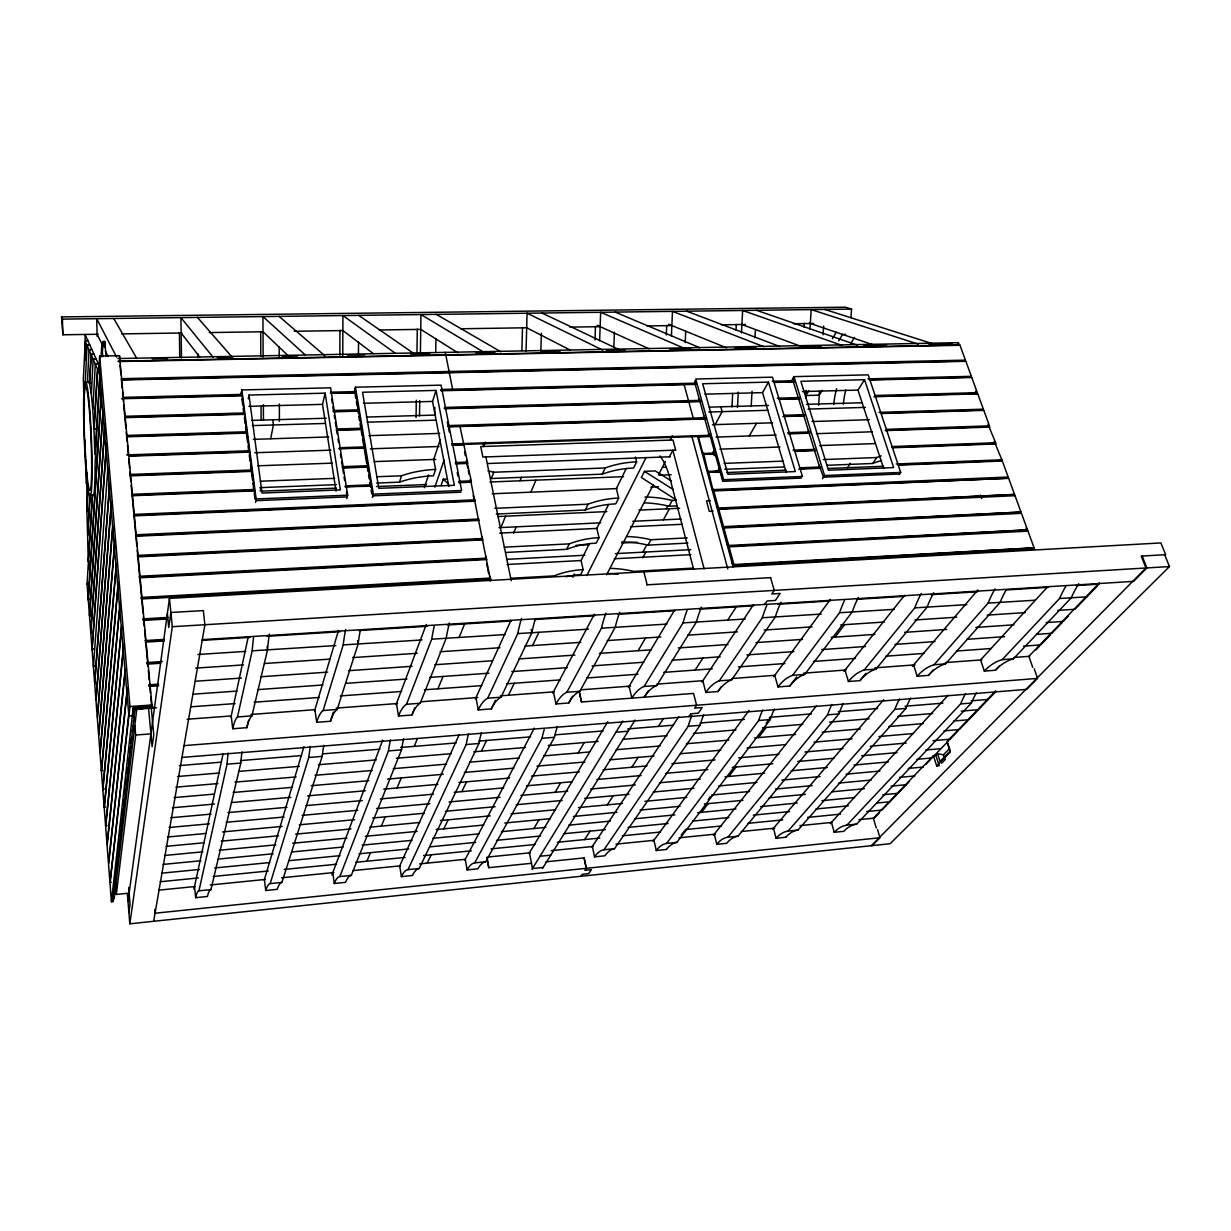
<?xml version="1.0" encoding="UTF-8"?>
<svg xmlns="http://www.w3.org/2000/svg" width="1231" height="1231" viewBox="0 0 1231 1231"><rect width="100%" height="100%" fill="white"/><g stroke="black" fill="none" stroke-linecap="round" stroke-linejoin="round"><path stroke-width="1.5" d="M339.833 355.128L339.956 330.262M342.741 355.944L342.941 315.567L395.459 353.389M358.436 355.236L358.529 341.818M416.063 417.478L416.293 400.198M416.94 354.097L417.294 329.123M419.509 415.847L419.74 400.567M420.387 354.713L420.971 314.567L485.137 353.035M434.712 415.093L434.835 407.461M435.728 352.066L435.943 338.694M521.882 350.604L522.498 327.569M526.052 351.281L527.083 313.213L602.913 350.173M540.809 352.389L541.363 333.278M594.988 339.879L595.465 326.477M599.635 340.787L600.666 312.274L685.405 348.804M613.823 347.573L614.407 332.201M666.294 334.97L666.725 325.43M671.403 335.878L672.495 311.366L763.912 346.742M685.19 342.603L685.729 331.108M87.74 340.418L85.247 341.387L83.369 378.994L84.047 403.937M85.278 360.452L85.555 354.99M84.339 398.275L84.308 413.462M85.062 387.057L87.032 345.419L85.247 341.387M87.463 382.349L89.017 349.881L87.17 345.742L89.694 344.742M731.968 406.876L732.676 393.458M736.015 330.17L736.323 324.415M91.232 393.428L89.617 383.841L90.971 383.256L89.478 383.287L91.048 354.482L89.155 350.204L91.71 349.189M89.617 383.841L91.202 354.82L93.771 353.759M737.477 407.369L738.292 392.104M741.447 332.924L742.647 310.474L842.112 345.449M86.801 472.365L86.878 509.649L88.278 509.603L86.939 511.527L87.586 535.654L90.017 494.908M91.202 354.82L93.141 359.206L91.34 394.289L92.71 408.907M751.187 406.507L752.033 391.212M754.972 337.694L755.403 330.046M86.939 511.527L88.324 487.476M95.91 358.467L93.294 359.56L95.31 364.084L92.802 410.231L93.956 428.865L95.479 428.819M93.956 428.865L97.526 369.1L95.464 364.438L98.111 363.314M90.232 494.077L87.632 537.516L88.278 561.49L89.663 561.428M97.695 369.454L94.033 430.435L94.879 454.454L99.819 374.27L97.695 369.454L98.788 368.346M99.649 356.051L98.957 367.346L128.916 715.857L132.548 715.596L133.44 707.856L151.705 706.532L151.921 704.978L119.484 355.697L99.649 356.051L129.947 706.563L110.036 883.796L111.421 901.738L112.898 901.584L135.241 706.825L134.794 710.626M804.089 327.231L804.32 323.399M88.278 561.49L92.387 494.77M111.359 501.648L95.941 700.008L94.71 684.005L96.018 682.682L94.618 682.774L93.402 666.925L94.695 665.617L93.31 665.709L92.11 650.03L93.402 648.737L92.017 648.814L90.817 633.288L92.11 632.011L90.725 632.088L89.555 616.716L90.832 615.454L89.463 615.531L88.293 600.297L89.571 599.051L88.201 599.128L87.047 584.048L92.54 495M100.373 368.438L95.049 464.887A57.411 3.662 87.7 0 1 93.11 495.831M101.08 356.928L101.788 345.403L103.327 344.08L103.096 341.495L104.743 341.464L106.035 356.067M88.863 568.999L89.217 563.244M102.496 351.004L103.096 341.495M805.736 398.013L806.197 390.381M809.967 329.216L811.183 309.596L918.295 344.172M88.201 599.128L101.573 389.119M88.293 600.297L101.573 392.335M104.373 347.173L104.743 341.464M818.63 405.276L819.523 391.212M823.093 334.724L823.647 326.046M89.463 615.531L102.896 411.431M89.555 616.716L103.127 410.831M90.725 632.088L104.85 424.403M90.817 633.288L104.974 425.726M850.96 317.706L851.544 309.089L845.405 307.196L61.55 316.921L62.889 334.786L98.172 334.247M92.017 648.814L106.435 443.529M92.11 650.03L106.42 446.791M93.402 666.925L107.897 467.857M94.618 682.774L109.559 483.952M94.71 684.005L109.821 483.414M119.484 355.697L119.684 361.391M111.329 504.941L96.033 701.255L97.28 717.427L112.575 527.191M112.852 526.683L97.372 718.673L98.618 735.015L114.883 539.855M115.16 539.378L98.726 736.276L99.988 752.772L116.268 563.998M116.391 565.444L100.08 754.049L101.373 770.729L102.804 770.606M101.373 770.729L118.176 582.648M118.453 582.417L101.465 772.022L102.758 788.856L104.204 788.748L102.865 790.164L104.158 807.182L105.604 807.059M102.758 788.856L120.084 601.79M102.865 790.164L120.038 605.175M104.158 807.182L121.515 626.671M121.823 626.271L104.266 808.505L105.589 825.709L107.035 825.57M105.589 825.709L123.654 644.429M123.792 645.952L105.681 827.032L107.02 844.404L125.085 669.833M125.424 669.464L107.128 845.759L108.466 863.316L127.316 688.144M127.439 689.699L108.574 864.67L109.944 882.427L111.406 882.273M109.944 882.427L128.947 712.426M111.421 901.738L133.363 706.379M112.898 901.584L113.36 893.106M113.806 889.305L114.698 881.704M115.145 877.903L115.806 872.194M116.268 868.394L117.16 860.792M117.607 856.991L118.268 851.298M118.715 847.497L119.607 839.881M120.053 836.08L120.73 830.386M121.177 826.586L122.069 818.969M122.515 815.168L123.177 809.475M123.623 805.674L124.3 799.965M124.962 794.272L125.639 788.563M126.085 784.763L126.747 779.054M127.424 773.36L128.101 767.652M128.547 763.851L129.209 758.142M129.886 752.449L130.548 746.74M130.994 742.939L131.671 737.231M132.333 731.537L133.01 725.828M133.456 722.028L134.117 716.334M112.683 898.815L114.175 898.661L137.072 706.686M129.132 893.137L116.345 894.429L135.672 735.03L134.841 725.521M127.993 901.384L169.447 598.374L1160.895 542.933L1165.665 554.689L1141.229 556.104L1145.953 567.983L871.379 845.682M128.901 912.556L130.04 904.4L128.655 887.397M1164.664 554.735L1169.45 566.568L890.121 843.712L129.824 923.804L172.309 626.702L169.447 598.374M241.245 393.612L241.861 389.95L330.57 387.811L347.681 495.185L346.757 498.601M241.553 391.781L255.786 500.678L347.219 496.893L346.45 492.061M153.66 921.296L204.9 624.748L203.33 610.591L170.863 612.484L168.755 627.564L167.354 613.592M243.661 412.123L243.815 411.216L244.169 413.878L125.07 417.201M248.308 398.844L248.985 395.074L325.138 393.166L340.356 489.892L262.018 493.046L248.985 395.074M246.108 430.85L246.262 429.958L246.615 432.65L126.655 436.343M248.585 449.807L248.739 448.915L249.093 451.639L128.439 455.716M251.078 468.996L251.247 468.103L251.616 470.873L130.071 475.335M253.617 488.399L253.786 487.538L254.155 490.323L131.917 495.185M255.448 502.417L256.14 498.94L241.861 389.95M260.218 491.184L260.941 487.553M270.666 438.79L273.42 424.972L272.682 419.771M193.929 889.305L223.088 753.834M230.982 717.088L248.308 636.596M241.953 751.895A131.763 17.865 86.2 0 0 240.799 763.051L210.947 889.598A115.637 12.679 86 0 0 207.424 896.476L195.637 897.691A115.852 12.033 86.1 0 1 198.96 890.813L227.043 764.189A132.071 16.957 86.3 0 1 228.104 753.003M269.343 634.165A152.983 23.789 86.4 0 0 267.527 649.814L251.94 715.857A138.411 19.05 86.2 0 0 246.862 727.675L232.721 728.752A138.734 18.096 86.3 0 1 237.506 716.95L252.17 650.814A153.367 22.604 86.5 0 1 253.54 637.566M246.862 727.675L248.585 720.304M336.063 491.154L322.522 404.368L325.138 393.166M461.01 492.185L372.87 495.831L358.698 411.123L333.678 411.816L332.862 406.738M364.899 448.222L339.171 448.607L339.387 447.73L364.684 446.884M354.543 390.812L355.467 387.211L441.083 385.149L461.625 490.492L373.362 494.123L372.362 497.539M358.698 411.123L355.005 389.011M360.652 427.357L360.883 426.48M371.254 486.199L345.234 486.707L345.465 485.845L371.023 484.829M363.761 445.945L363.991 445.083L364.438 447.745L339.171 448.607M370.069 483.798L370.316 482.937L370.777 485.676L345.234 486.707M264.265 879.996L303.919 746.709M314.582 710.856L338.494 630.457M323.815 745.309A129.978 23.097 85.7 0 0 322.183 756.373L281.899 882.412A114.298 16.48 85.5 0 0 277.237 889.336L265.711 890.521A114.514 15.849 85.6 0 1 270.174 883.596L308.766 757.465A130.271 22.235 85.8 0 1 310.32 746.401M360.206 630.872A150.659 30.652 86.1 0 0 358.129 643.951L337.186 709.471A136.518 24.62 85.7 0 0 330.477 721.258L316.69 722.32A136.826 23.712 85.8 0 1 323.137 710.533L343.203 644.906A151.044 29.529 86.1 0 1 345.634 629.41M376.548 483.06L399.521 482.152L401.491 475.797A115.083 97.788 20.5 0 1 435.589 469.442L433.712 459.471L440.313 439.652M330.477 721.258L333.37 712.118M448.792 486.399L432.543 401.429L436.036 390.412L362.545 392.243L378.825 488.338L454.347 485.306L436.036 390.412M452.762 390.058L445.283 352.374M424.326 487.676L428.557 474.935M435.589 469.442L433.45 475.781A114.483 97.511 20.5 0 0 399.521 482.152M434.835 487.214L444.068 460.148M441.067 485.553L443.252 479.244L446.145 479.121M458.594 482.183L458.901 481.336L471.258 480.844L466.687 460.286L466.38 461.133M459.902 426.08L467.534 462.087L467.211 462.948L456.686 463.333M470.088 479.844L470.411 478.997M485.353 442.129L483.752 446.499L482.983 442.745M460.363 482.121L470.934 481.69L471.258 480.844M331.908 874.964L382.718 740.108M396.013 704.794L426.28 624.486M133.733 515.297L474.704 500.663L470.934 481.69M636.612 461.871A110.313 90.263 29.1 0 0 605.19 467.965L493.754 472.242L491.338 478.52L602.267 474.15A109.759 90.032 29.2 0 1 633.55 468.057L636.612 461.871L635.396 457.07M332.785 872.641L334.278 883.489A113.206 19.496 85.1 0 1 339.833 876.534L388.457 750.925A128.532 27.236 85.4 0 1 390.458 739.954M449.438 622.932A148.412 37.084 85.7 0 0 446.207 638.243L420.186 703.255A134.671 29.883 85.3 0 0 411.939 715.011L398.505 716.042A134.979 29.021 85.4 0 1 406.507 704.27L431.696 639.181A148.782 36.038 85.8 0 1 434.251 626.225M135.548 535.654L478.505 519.867L474.704 500.663M411.939 715.011L414.755 707.917M478.505 519.867L482.367 539.301L137.38 556.274M334.278 883.489L345.572 882.335A113.006 20.096 85 0 1 351.297 875.379L401.537 749.848A128.255 28.036 85.3 0 1 403.614 738.892M481.813 536.501L486.26 558.951L139.241 577.139M500.909 527.56L505.541 516.204M520.021 480.798L521.467 477.289M366.915 861.208L370.423 852.698M381.379 826.093L385.18 816.861M397.09 787.963L401.229 777.9M414.216 746.386L417.447 738.523M437.928 688.806L443.022 676.465M459.04 637.55L464.656 623.932M485.706 556.135L490.215 578.847L141.119 598.281M513.558 533.192L516.235 526.837M530.853 492.169L535.916 480.167M399.429 866.547L459.132 734.769M475.397 698.869L510.942 620.439M399.706 865.901L401.398 876.626A111.944 22.989 84.6 0 1 408 869.625L466.164 744.54A126.855 31.96 84.9 0 1 468.611 733.661M475.951 697.654L478.244 709.918A133.179 34.053 84.9 0 1 487.722 698.192L517.759 633.596A146.597 42.146 85.4 0 1 521.513 618.439M478.244 709.918L491.338 708.918L495.416 700.301M505.787 552.457L566.675 549.318L569.261 543.871A103.435 87.201 29.7 0 1 599.005 537.655L596.835 528.407L608.499 504.633M496.278 514.05L585.294 510.019L588.049 504.187A107.035 88.847 29.4 0 1 618.67 498.032L616.377 488.584L626.225 468.503M602.267 474.15L605.19 467.965M401.398 876.626L412.447 875.487A111.744 23.558 84.5 0 1 419.217 868.486L478.936 743.493A126.578 32.729 84.9 0 1 481.444 732.63M491.338 708.918A132.886 34.868 84.9 0 1 501.048 697.192L531.869 632.688A146.243 43.131 85.3 0 1 535.023 619.901M427.188 863.131L431.219 854.822M443.791 828.832L448.161 819.815M461.81 791.625L466.549 781.839M481.398 751.141L486.568 740.462M508.465 695.223L514.266 683.251M532.515 645.567L538.901 632.38M572.861 577.277L574.492 573.969M565.721 576.77A100.065 85.585 30.1 0 1 580.586 574.769L583.14 569.614L581.078 560.536L589.249 543.871M599.005 537.655L596.296 543.117A102.942 86.97 29.8 0 0 566.675 549.318M618.67 498.032L615.777 503.864A106.497 88.617 29.4 0 0 585.294 510.019M586.833 575.539L646.152 457.393M671.449 480.998L655.246 470.919L644.459 471.35L641.351 477.49L676.019 499.817M440.729 390.365L695.13 384.01L694.884 380.718M670.172 440.113L672.357 435.866M606.591 574.8L653.153 485.122M658.416 474.981L665.448 461.44M698.746 399.567L699.193 398.721M669.418 456.793L672.834 450.223L704.147 568.984M444.222 408.307L699.87 401.183L695.13 384.01M693.453 418.894L684.021 384.287M464.872 860.023L534.316 728.152M552.765 693.13L594.296 614.269M703.532 416.894L703.978 416.063M447.745 426.465L704.671 418.555L699.87 401.183M465.241 859.315L467.118 869.886A110.713 26.313 84.1 0 1 474.72 862.869L541.979 738.308A125.208 36.438 84.5 0 1 544.21 729.552M553.442 691.868L555.981 703.963A131.44 38.807 84.5 0 1 566.845 692.268L601.467 628.179A144.489 47.901 85 0 1 605.837 613.176M642.844 552.18L646.906 544.656M666.248 508.865L668.002 505.633M621.763 541.948A103.727 87.247 30.6 0 1 648.014 545.133L650.937 539.732L687.19 537.901M644.705 502.879A107.312 88.863 30.2 0 1 669.079 506.233L672.203 500.463L676.05 500.294M708.379 434.42L708.825 433.589L710.333 436.528L714.888 453.023L714.426 453.854L703.101 454.27L702.409 451.715L701.962 452.546M642.72 557.92L645.936 552.011M663.401 519.851L669.433 508.726M715.103 424.633L722.151 411.646L720.797 406.83M704.671 418.555L709.518 436.097L453.07 444.76M698.254 436.482L703.101 454.27L715.242 454.301L719.858 470.981L708.01 472.258L707.317 469.673L706.856 470.488M555.981 703.963L568.737 702.978L572.415 696.269M467.118 869.886L477.936 868.778A110.513 26.867 84 0 1 485.691 861.746L554.442 737.292A124.947 37.161 84.4 0 1 557.351 726.521M568.737 702.978A131.148 39.577 84.4 0 1 579.847 691.283L615.192 627.287A144.135 48.825 84.9 0 1 619.67 612.315M713.272 452.131L713.718 451.3L715.242 454.301M703.917 454.716L708.01 472.258L720.212 472.273L722.72 481.336L801.396 478.074M718.212 470.042L718.673 469.226L720.212 472.273M786.301 472.566L762.543 392.627L768.498 382.118L702.67 383.749L727.906 474.274L795.334 471.565L768.498 382.118M711.795 488.645L712.272 487.83L713.795 490.938L1008.635 478.259L1014.559 494.447L717.996 508.849L717.273 506.203L716.811 507.003M708.825 472.719L712.98 490.446L1008.635 478.259M749.279 435.959L756.557 423.31M792.041 380.01L794.01 376.64L868.224 374.855L900.692 472.412L899.169 474.535M713.795 490.938L718.827 509.357L1015.021 495.693L1020.991 512.065L723.074 527.453L722.351 524.775L721.874 525.575M773.545 382.056L793.272 381.564L793.026 378.332M533.869 828.54L539.024 819.754M555.119 792.287L560.705 782.762M578.185 752.941L584.263 742.57M638.104 650.722L645.552 637.997M832.418 338.663L836.218 332.262M778.654 398.998L798.473 398.444L793.272 381.564M718.827 509.357L723.92 527.991L1021.468 513.327L1027.516 529.869L728.213 546.272L727.475 543.579L726.998 544.364M528.961 853.637L607.791 721.72M628.333 687.498L674.403 610.422M808.782 390.689L805.89 395.52L819.277 395.151L822.2 390.335M838.68 340.849L842.543 334.417L845.651 334.355M783.808 416.109L803.735 415.493L798.473 398.444M850.59 343.803L854.514 337.386M723.92 527.991L729.06 546.841L1027.977 531.146L1034.102 547.857L733.399 565.321L732.66 562.582L732.168 563.367M532.007 869.317L622.809 721.058M629.087 686.221L631.872 698.131A129.747 43.316 84 0 1 644.075 686.467L683.02 622.886A142.427 53.302 84.6 0 1 687.083 610.361M648.352 690.653L644.321 697.177A129.47 44.039 83.9 0 1 656.739 685.529L696.377 622.024A142.104 54.179 84.5 0 1 701.439 607.222M803.735 415.493L809.044 432.743L789.04 433.42M542.425 868.517L635.088 720.073M729.06 546.841L734.261 565.906L1034.563 549.149L1033.44 548.611M794.318 450.915L814.414 450.177L808.275 430.265M883.658 468.442L857.961 390.073L864.547 379.717L800.858 381.302L828.478 470.227L893.66 467.595L864.547 379.717M814.414 450.177L819.846 467.811L799.642 468.611M584.617 839.573L590.111 831.14M607.252 804.859L613.192 795.749M631.749 767.267L638.212 757.373M658.385 726.413L663.401 718.719M695.115 670.079L702.978 658.031M727.675 620.132L736.307 606.898M822.446 478.767L824.555 475.551L794.01 376.64M591.696 847.405L678.727 716.765M701.947 682.02L753.541 604.559M847.528 467.703L850.467 463.302M580.863 876.287L582.278 874.302L588.695 873.625L591.403 869.655L584.894 870.332L586.325 868.317L584.14 857.915L545.872 861.823M688.852 716.58L690.837 713.765M764.666 604.452L767.113 600.974L775.376 600.451L780.162 593.45L771.775 593.957L774.268 590.403L770.56 577.631M592.357 846.513L594.558 856.838A108.359 32.545 83.1 0 1 603.959 849.759L688.191 726.29A122.084 44.685 83.5 0 1 691.807 715.703M702.824 680.712L705.809 692.453A128.116 47.563 83.5 0 1 719.273 680.835L762.312 617.747A140.442 58.38 84.2 0 1 766.821 605.344M826.586 465.303L872.687 463.487L876.78 457.532A106.712 81.077 35.7 0 1 881.165 455.932M705.809 692.453L717.965 691.53L721.166 686.867M957.61 343.526L958.18 342.695L959.995 345.28L965.427 360.144L964.858 360.975L121.7 379.594M594.481 856.853L604.929 855.776A108.174 33.037 83 0 1 614.484 848.698L700.054 725.321A121.838 45.332 83.5 0 1 703.732 714.749M717.965 691.53A127.839 48.255 83.5 0 1 731.629 679.912L775.33 616.9A140.119 59.196 84.1 0 1 780.931 602.251M869.332 379.671L970.767 377.132L971.351 376.317L965.858 361.299L964.858 360.975M975.291 391.95L975.875 391.135M874.856 396.32L976.737 393.474L977.322 392.658L971.767 377.486L970.767 377.132M653.169 841.296L749.048 710.349M773.791 676.665L830.402 599.359M880.427 413.139L982.769 409.985L983.369 409.184L977.753 393.843L976.737 393.474M653.953 840.311L656.292 850.529A107.235 35.453 82.6 0 1 666.587 843.42L758.696 720.504A120.592 48.486 83.1 0 1 762.666 710.01M774.761 675.327L777.977 686.929A126.516 51.594 83 0 1 792.626 675.342L839.542 612.746A138.518 63.166 83.8 0 1 844.481 600.482M777.977 686.929L789.825 686.006L796.672 676.927M982.769 409.985L983.8 410.369L989.478 425.864L988.862 426.665L886.074 430.142M681.266 835.033L684.374 830.925M708.24 799.488L710.487 796.534M766.159 723.197L770.683 717.227M666.402 849.482A107.051 35.93 82.5 0 1 676.896 842.373L770.283 719.55A120.346 49.102 83 0 1 774.314 709.071M789.825 686.006A126.254 52.241 83 0 1 804.674 674.434L852.221 611.915A138.211 63.935 83.7 0 1 858.33 597.42M701.532 812.322L708.164 803.612M728.875 776.453L736.046 767.036M758.496 737.6L766.282 727.383M835.095 637.135L844.589 624.686M987.985 424.28L995.648 442.745L995.033 443.529L891.798 447.33M897.584 464.703L1001.265 460.579L1001.88 459.794L994.14 441.113M713.411 835.28L816.43 705.886M843.912 671.449L904.493 595.342M1007.558 477.813L1008.189 477.028L1002.326 461.01L1001.265 460.579M843.25 703.532A118.899 52.656 82.4 0 0 838.896 713.918L738.031 836.172A105.958 38.684 82 0 0 726.69 843.312L716.734 844.343A106.143 38.223 82.1 0 1 727.921 837.188L827.571 714.842A119.145 52.071 82.5 0 1 831.879 704.44M845.005 670.079L848.405 681.512A124.977 55.395 82.5 0 1 864.193 669.972L914.771 607.868A136.656 67.659 83.3 0 1 921.296 593.496M848.405 681.512L859.977 680.635L866.008 673.265M859.977 680.635A124.731 56.011 82.4 0 1 875.949 669.095L927.128 607.068A136.349 68.382 83.2 0 1 933.729 592.726M772.437 829.417L883.643 699.762M912.386 666.356L977.906 589.972M773.468 828.294L776.099 838.265A105.066 40.885 81.5 0 1 788.025 831.094L894.86 709.318A117.73 55.487 82 0 1 899.476 699.008M913.587 664.955L917.172 676.234A123.485 58.996 82 0 1 934.037 664.74L988.093 603.113A134.856 71.875 82.7 0 1 995.079 588.895M917.172 676.234L928.466 675.373L933.529 669.633M785.793 837.265A104.897 41.315 81.4 0 1 797.919 830.094L905.924 708.41A117.499 56.026 81.9 0 1 910.601 698.115M928.466 675.373A123.238 59.58 81.9 0 1 945.516 663.878L1000.126 602.328A134.548 72.552 82.7 0 1 1005.912 590.341M830.279 823.662L948.132 695.223M1047.889 586.587L980.568 659.954L984.323 671.095L995.371 670.249A121.792 62.95 81.3 0 1 1013.421 658.785L1071.309 597.727A132.81 76.476 82.1 0 1 1078.787 583.679M831.448 822.446L834.218 832.31A104.035 43.408 81 0 1 846.913 825.124L960.611 703.917A116.376 58.703 81.4 0 1 965.535 693.684M984.323 671.095A122.038 62.396 81.4 0 1 1002.219 659.631L1059.568 598.481A133.102 75.845 82.2 0 1 1065.646 586.602M995.371 670.249L999.326 666.048M834.156 832.31L843.789 831.325A103.866 43.824 80.9 0 1 856.622 824.155L971.413 703.024A116.145 59.226 81.3 0 1 976.398 692.822M949.609 748.417L943.423 754.803L937.607 753.741L935.945 755.48L933.437 755.696L873.395 818.23L876.257 828.001M995.741 690.822L946.931 741.662L950.255 752.049L936.683 765.974L933.437 755.696M1099.421 582.863L1028.87 656.338L1032.747 667.371M874.195 818.153L879.411 812.722M896.922 794.503L882.012 810.013L866.747 811.537M908.986 781.9L898.091 793.303L882.796 794.78M925.835 764.42L930.836 759.219M948.793 740.554L932.082 757.927L916.849 759.312M958.026 730.937L950.086 739.2L932.898 740.708M967.628 720.951L959.349 729.552L944.039 730.875M995.833 691.591L968.812 719.72L953.579 721.012M1035.856 649.953L1039.503 646.167M1050.643 634.581L1040.718 644.906L1023.5 646.152M1062.03 622.717L1051.889 633.288L1036.564 634.365M1068.493 616.008L1063.307 621.409L1046.088 622.594M1097.898 585.417L1074.971 609.268L1057.721 610.422M950.24 750.987L940.053 761.45L937.607 753.741M941.653 763.22L945.377 759.419M872.179 845.605L879.95 837.742L155.044 913.233L154.721 909.463M87.047 584.048L88.309 582.817M543.086 867.455L532.484 868.563L529.499 852.837M488.784 867.67L486.861 857.13L488.707 867.686L531.53 863.3M656.231 850.529L666.463 849.482M776.022 838.265L785.855 837.265M158.768 890.151L194.944 886.52M210.178 884.981L265.373 879.426M281.591 877.795L333.909 872.533M352.943 870.609L400.537 865.824M419.571 863.9L465.364 859.3M488.276 856.991L530.269 852.76M551.273 850.652L593.265 846.42M616.008 844.127L654.369 840.281M678.973 837.803L715.503 834.126M741.277 831.525L774.776 828.155M799.904 825.632L832.141 822.385M858.899 819.692L874.425 818.123M198.96 890.813L210.947 889.598M270.174 883.596L281.899 882.412M339.833 876.534L351.297 875.379M408 869.625L419.217 868.486M474.72 862.869L485.691 861.746M540.024 856.237L550.765 855.16M603.959 849.759L614.484 848.698M666.587 843.42L676.896 842.373M727.921 837.188L738.031 836.172M788.025 831.094L797.919 830.094M846.913 825.124L856.622 824.155M161.569 873.179L199.545 869.455M214.702 867.963L269.789 862.562M288.716 860.7L340.048 855.668M359.037 853.806L408.769 848.928M429.65 846.882L475.689 842.373M496.508 840.327L540.686 835.987M563.367 833.772L605.329 829.648M628.056 827.417L668.064 823.493M692.545 821.092L728.89 817.538M753.249 815.137L789.548 811.583M815.891 808.998L848.282 805.828M876.672 803.043L889.982 801.735M160.138 881.75L198.36 877.949M213.255 876.472L268.266 871.009M284.238 869.425L336.571 864.224M355.528 862.331L405.107 857.407M423.587 855.576L471.35 850.821M491.046 848.867L534.962 844.512M557.366 842.281L599.805 838.065M622.347 835.818L660.57 832.018M685.252 829.571L721.689 825.955M747.909 823.339L782.762 819.877M807.582 817.415L840.558 814.137M163.015 864.424L200.961 860.746M218.041 859.1L273.067 853.775M292.024 851.944L343.249 846.99M362.237 845.143L412.062 840.327M432.789 838.311L478.967 833.849M501.448 831.679L545.887 827.37M568.691 825.17L610.453 821.123M634.842 818.769L674.85 814.891M697.715 812.691L735.953 808.982M760.543 806.613L797.149 803.058M822.016 800.658L854.529 797.519M164.462 855.483L202.792 851.821M219.164 850.267L275.759 844.866M292.701 843.25L346.896 838.08M365.376 836.311L417.14 831.371M436.143 829.571L483.814 825.016M504.741 823.016L550.519 818.646M573.384 816.476L616.946 812.322M640.074 810.106L680.097 806.29M704.363 803.981L742.893 800.304M769.144 797.796L805.336 794.334M832.018 791.795L864.408 788.702M891.09 786.163L906.339 784.701M166.031 846.343L204.161 842.758M221.303 841.142L278.498 835.772M295.625 834.156L350.943 828.955M369.946 827.17L419.663 822.493M440.529 820.538L490.153 815.876M511.157 813.891L555.566 809.721M578.539 807.567L622.532 803.428M644.798 801.335L686.79 797.38M711.61 795.041L749.587 791.471M775.407 789.056L812.245 785.593M838.434 783.116L871.086 780.054M899.569 777.376L914.756 775.945M167.57 837.018L205.762 833.479M222.611 831.925L282.114 826.401M299.287 824.816L354.636 819.692M372.701 818.015L424.356 813.229M445.391 811.291L495.139 806.674M516.174 804.735L562.09 800.473M584.694 798.38L628.995 794.287M653.307 792.025L693.976 788.271M718.812 785.963L757.05 782.424M781.885 780.115L820.123 776.576M845.989 774.191L879.95 771.037M908.247 768.421L923.342 767.021M936.683 765.974L939.191 765.744L935.945 755.48M170.786 817.738L211.009 814.122M227.95 812.598L287.038 807.305M306.088 805.597L362.253 800.565M380.364 798.934L433.512 794.164M454.147 792.318L503.771 787.871M526.653 785.809L572.43 781.716M596.912 779.515L641.089 775.545M665.525 773.36L707.856 769.56M732.245 767.375L772.791 763.743M797.642 761.512L833.956 758.25M861.654 755.772L897.03 752.603M925.697 750.018L940.992 748.648M169.139 827.478L209.408 823.816M226.119 822.293L284.115 816.999M302.087 815.368L357.682 810.29M376.578 808.567L429.896 803.705M449.038 801.966L500.032 797.319M520.928 795.411L567.706 791.148M590.634 789.056L635.304 784.978M659.401 782.793L700.224 779.069M725.044 776.807L764.451 773.206M791.133 770.775L827.324 767.482M853.991 765.051L888.274 761.927M172.432 807.767L214.456 804.058M231.443 802.566L290.855 797.334M307.612 795.857L365.33 790.764M383.764 789.133L437.897 784.362M458.901 782.516L509.649 778.038M531.546 776.099L579.339 771.883M603.144 769.79L647.029 765.913M671.864 763.728L715.088 759.912M738.723 757.834L778.823 754.295M804.889 752.003L843.097 748.633M870.379 746.232L906.139 743.078M174.125 797.58L214.209 794.103M233.167 792.472L292.455 787.332M311.258 785.701L368.792 780.716M387.426 779.1L443.268 774.268M464.302 772.437L513.989 768.144M536.916 766.144L584.694 762.004M609.545 759.866L654 756.003M680.235 753.741L720.766 750.218M747.109 747.94L785.64 744.601M813.968 742.155L852.175 738.831M878.965 736.523L913.54 733.522M175.848 787.163L217.872 783.578M234.983 782.131L296.163 776.93M315.013 775.315L372.301 770.452M393.274 768.667L446.622 764.128M469.488 762.189L519.359 757.942M543.794 755.865L589.572 751.972M616.146 749.71L660.108 745.971M686.375 743.739L728.798 740.123M754.695 737.923L795.565 734.445M822.231 732.183L860.3 728.937M888.859 726.521L923.127 723.597M177.603 776.499L219.657 772.991M238.491 771.422L299.364 766.328M318.383 764.743L376.317 759.912M396.351 758.25L451.392 753.649M473.766 751.787L525.422 747.479M548.195 745.571L598.158 741.401M622.578 739.369L667.064 735.661M693.484 733.461L735.953 729.906M762.451 727.706L802.843 724.336M829.571 722.105L869.148 718.796M897.722 716.411L932.636 713.503M961.273 711.118L978.46 709.672M179.434 765.574L221.426 762.143M240.476 760.589L301.595 755.588M322.507 753.88L379.856 749.187M400.721 747.479L456.178 742.955M478.936 741.093L530.576 736.861M555.212 734.845L603.067 730.937M627.672 728.921L673.696 725.167M700.131 722.997L744.509 719.366M769.39 717.334L811.491 713.888M838.28 711.703L877.58 708.487M905.031 706.24L942.884 703.147M971.121 700.839L988.308 699.439M227.043 764.189L240.799 763.051M308.766 757.465L322.183 756.373M388.457 750.925L401.537 749.848M466.164 744.54L478.936 743.493M541.979 738.308L554.442 737.292M615.962 732.23L628.118 731.229M688.191 726.29L700.054 725.321M758.696 720.504L770.283 719.55M827.571 714.842L838.896 713.918M894.86 709.318L905.924 708.41M960.611 703.917L971.413 703.024M690.745 713.78L698.346 713.164L702.209 707.517L694.576 708.117L696.592 705.255L693.53 693.407L581.463 701.993L579.216 691.684M181.973 757.419L1026.746 689.375L1037.595 678.404L184.004 745.617M135.672 735.03L150.905 733.861M187.127 719.243L231.228 715.95L232.721 728.752M250.986 714.472L315.29 709.656M336.201 708.102L397.536 703.517M420.479 701.808L477.874 697.515M500.371 695.838L554.258 691.807M580.786 689.822L630.564 686.098M656.831 684.144L703.055 680.681M731.66 678.558L775.545 675.265M803.551 673.172L846.22 669.987M874.902 667.848L915.064 664.848M945.285 662.586L981.984 659.847M1014.005 657.462L1029.778 656.277M237.506 716.95L251.94 715.857M323.137 710.533L337.186 709.471M406.507 704.27L420.186 703.255M487.722 698.192L501.048 697.192M566.845 692.268L579.847 691.283M644.075 686.467L656.739 685.529M719.273 680.835L731.629 679.912M792.626 675.342L804.674 674.434M864.193 669.972L875.949 669.095M934.037 664.74L945.516 663.878M1002.219 659.631L1013.421 658.785M129.947 706.563L151.921 704.978M154.783 707.133L137.441 709.164L156.583 707.763M133.702 710.195L135.518 710.072M191.082 706.794L235.09 703.593M254.186 702.193L319.291 697.454M340.248 695.93L401.568 691.453M424.387 689.791L481.752 685.621M506.51 683.821L560.228 679.897M586.525 677.989L637.966 674.234M663.632 672.372L712.303 668.818M738.308 666.925L784.87 663.54M813.522 661.447L855.53 658.385M885.705 656.2L924.281 653.384M956.518 651.03L991.093 648.522M193.144 694.176L237.075 691.068M258.002 689.591L322.999 684.975M345.742 683.359L407.03 679.02M429.665 677.404L488.892 673.203M511.834 671.587L567.291 667.648M592.08 665.894L643.721 662.232M672.157 660.216L720.197 656.8M746.971 654.907L793.918 651.584M821.585 649.614L865.578 646.49M894.906 644.413L935.098 641.566M966.704 639.32L1004.558 636.642M195.329 681.251L241.368 678.066M260.48 676.758L327.677 672.126M348.604 670.68L412.016 666.31M434.805 664.74L492.492 660.755M519.005 658.924L574.877 655.077M599.389 653.384L651.491 649.799M678.266 647.952L727.983 644.521M755.896 642.597L802.581 639.381M831.264 637.396L875.041 634.38M904.6 632.349L946.67 629.441M975.86 627.425L1013.913 624.809M148.936 684.836L158.507 684.174M148.828 685.636L158.399 684.975M149.074 686.436L158.661 685.775M195.606 668.11L243.507 664.909M264.527 663.494L329.708 659.139M352.558 657.6L417.232 653.276M440.052 651.753L499.971 647.737M524.852 646.075L580.863 642.32M607.175 640.566L660.862 636.966M687.59 635.181L737.415 631.857M764.159 630.057L812.06 626.856M840.742 624.933L884.535 622.009M914.925 619.978L956.749 617.177M987.17 615.131L1025.454 612.576M197.868 654.492L245.769 651.384M252.17 650.814L335.817 645.552M343.203 644.906L422.033 639.951M431.696 639.181L505.095 634.565M517.759 633.596L588.587 629.149M601.467 628.179L666.956 624.071M683.02 622.886L745.309 618.993M762.312 617.747L821.246 614.069M839.542 612.746L894.291 609.33M914.771 607.868L966.766 604.636M988.093 603.113L1035.409 600.189M1059.568 598.481L1086.911 596.85M146.951 662.57L162.246 661.57M146.843 663.371L160.23 662.493M147.089 664.155L160.492 663.263M144.981 640.582L164.092 639.397M146.797 641.274L163.985 640.212M145.135 642.136L164.246 640.951M202.315 639.643L1133.597 581.371L1146.877 567.937L1142.153 556.043M202.069 640.397L250.016 637.381M266.896 636.319L340.095 631.734M359.252 630.534L427.049 626.287M447.407 625.009L511.465 620.993M534.5 619.547L594.742 615.762M617.7 614.331L675.096 610.73M699.5 609.207L753.541 605.806M778.084 604.267L830.109 601.005M856.668 599.343L904.77 596.327M931.313 594.665L977.506 591.772M1005.681 590.003L1047.843 587.356M1076.233 585.587L1099.114 584.14M172.309 626.702L1169.45 566.568M647.06 584.817L770.652 577.631M143.042 618.885L167.878 617.423M143.027 619.701L166.047 618.347M143.196 620.424L166.123 619.07M141.211 597.45L490.554 578.047M733.891 564.537L1034.102 547.857M510.48 578.293L554.119 575.862A100.542 85.816 30 0 1 583.14 569.614M692.807 568.122L633.78 571.415A101.311 86.093 30.8 0 0 610.638 568.399M141.35 598.974L490.83 579.478L489.646 576L490.169 581.094M507.034 564.49L581.078 560.536M614.3 558.751L690.93 554.658M648.014 545.133L687.914 543.071M139.334 576.293L486.599 558.135M728.69 545.487L1027.516 529.869M139.472 577.801L486.876 559.551M506.572 559.351L584.848 555.227M615.392 553.627L690.714 549.657M504.279 547.164L569.261 543.871M575.97 545.348L589.341 544.671M621.593 543.025L637.073 542.225M499.74 533.1L596.835 528.407M630.534 526.776L682.205 524.283M137.472 555.412L482.69 538.47M723.551 526.653L1020.991 512.065M137.61 556.889L482.967 539.87M135.764 536.254L479.105 520.421M713.103 511.157L709.271 511.327L706.456 500.863L710.287 500.694M498.955 527.653L600.559 522.836M632.811 521.298L681.051 519.005M669.079 506.233L676.727 505.895M497.693 516.558L606.868 511.588M638.951 510.111L679.681 508.265M135.625 534.793L478.828 519.036M718.473 508.034L1014.559 494.447M133.825 514.42L475.028 499.832M713.441 489.63L1008.189 477.028M133.948 515.866L475.289 501.186M494.831 508.311L588.049 504.187M256.14 498.94L347.681 495.185M824.555 475.551L900.692 472.412M899.553 474.012L823.493 477.151L819.061 465.272M492.262 493.785L616.946 488.569M650.737 487.153L658.431 486.83M259.787 487.661L336.355 484.645M724.782 469.319L784.332 466.98M131.994 494.308L254.325 489.461M708.471 471.427L719.858 470.981M800.165 467.795L820.369 466.995M896.214 463.979L1001.88 459.794M132.132 495.739L254.509 490.861M459.163 482.69L471.519 482.198M798.704 469.134L820.754 468.257M898.553 465.164L1002.326 461.01M262.111 491.107L336.417 488.138M376.501 486.537L426.572 484.537M489.876 481.998L623.532 476.659M659.585 475.212L671.157 474.751M726.629 472.535L786.117 470.165M827.971 468.488L883.581 466.257M260.387 481.213L334.755 478.351M376.701 476.751L401.491 475.797M724.059 463.395L783.239 461.117M823.324 459.578L876.78 457.532M130.147 474.443L251.786 469.996M367.838 465.733L342.403 466.672L341.572 461.394M455.239 462.533L467.534 462.087M703.563 453.439L714.888 453.023M792.995 450.161L814.922 449.361M892.352 446.53L995.648 442.745M342.187 467.534L367.592 466.611M130.286 475.858L251.955 471.365M342.618 468.026L368.054 467.088M455.501 463.872L467.795 463.425M795.195 451.362L815.322 450.608M892.767 447.761L996.094 443.96M487.799 463.518L670.172 456.763M257.679 465.81L332.324 463.133M374.378 461.61L435.851 459.394M719.92 449.161L780.008 447.007M819.6 445.576L875.256 443.575M126.608 454.885L249.262 450.761M451.623 443.96L709.979 435.266M787.717 432.65L809.552 431.927M886.628 429.327L989.478 425.864M128.655 456.209L249.447 452.116M451.885 445.268L464.102 444.853M699.054 436.913L710.333 436.528M788.086 433.897L809.936 433.158M885.135 430.619L989.909 427.065M254.817 452.746L331.016 450.161M370.346 448.823L438.99 446.499M716.103 437.082L776.13 435.051M816.415 433.681L872.533 431.773M253.355 439.344L328.723 436.943M368.946 435.651L439.698 433.404M712.472 424.71L772.56 422.802M811.983 421.541L869.317 419.709M252.37 425.603L325.046 423.449M367.084 422.187L435.666 420.156M708.764 412.046L767.99 410.277M808.09 409.092L865.378 407.384M126.731 435.435L246.769 431.758M336.417 429.004L361.56 428.234M705.117 417.709L448.038 425.587L447.315 421.833M784.301 415.278L804.228 414.662M879.072 412.37L983.369 409.184M336.186 429.896L361.329 429.111M126.855 436.805L246.954 433.097M361.791 429.557L336.617 430.342L337.171 433.82M448.299 426.895L705.471 418.955M782.87 416.57L804.612 415.893M881.365 413.524L983.8 410.369M333.247 411.4L358.252 410.708L357.821 408.092L358.298 413.277M125.085 417.648L244.492 414.308M444.76 408.723L700.654 401.568M779.5 399.367L799.35 398.813M873.872 396.736L977.753 393.843M251.678 420.387L326.153 418.232M366.299 417.063L435.497 415.062M709.333 407.153L768.467 405.445M806.613 404.337L861.931 402.752M248.877 406.338L322.522 404.368M363.453 403.276L432.543 401.429M704.871 394.166L762.543 392.627M802.366 391.566L857.961 390.073M125.147 416.278L244.323 412.97M333.463 410.508L358.483 409.815M444.514 407.43L700.316 400.337M777.33 398.198L798.965 397.598M875.364 395.49L977.322 392.658M123.392 397.367L241.891 394.412M330.554 392.212L355.436 391.596M441.021 389.473L695.561 383.164M772.222 381.256L793.764 380.718M867.947 378.886L971.351 376.317M123.315 398.29L241.738 395.336L241.399 392.704M355.205 392.504L330.339 393.12L355.651 392.889M121.607 398.752L242.061 395.736M441.267 390.75L695.9 384.38M774.376 382.426L794.133 381.918M870.255 380.025L971.767 377.486M121.761 378.671L965.427 360.144M121.884 379.994L965.858 361.299M95.31 364.084L96.864 364.053M97.526 369.1L99.111 369.069M91.048 354.482L92.571 354.451M93.141 359.206L94.679 359.175M117.899 358.544L958.18 342.695M152.275 358.837L167.57 358.544M217.318 357.606L232.628 357.313M282.376 356.359L297.671 356.067M347.419 355.128L364.638 354.805M410.554 353.928L429.696 353.559M475.72 352.681L494.908 352.328M540.994 351.451L560.197 351.081M606.268 350.204L625.471 349.835M669.618 349.004L690.745 348.604M734.892 347.757L756.019 347.357M800.181 346.511L821.292 346.111M863.531 345.311L886.566 344.88M928.805 344.065L951.84 343.634M118.145 361.175L959.011 344.972M118.33 361.545L959.995 345.28M87.032 345.419L88.509 345.388M89.017 349.881L90.509 349.866M121.623 333.893L181.88 332.986M209.208 332.57L263.019 331.755L289.423 356.944M294.147 331.277L342.864 330.554L373.285 353.605M379.317 330L420.756 329.369L457.794 352.743M460.64 328.769L526.699 327.769L570.261 350.112M569.891 327.123L600.143 326.661M647.06 325.953L671.864 325.569M721.397 324.83L745.355 324.461M793.38 323.738L813.706 323.43M61.55 316.921L62.427 319.137L851.544 309.089M824.693 309.427L933.313 343.926M809.367 323.153L874.933 345.403M756.48 310.289L857.53 345.203M741.893 324.522L802.212 346.819M686.667 311.181L779.746 346.496M668.587 324.245L726.582 347.85M615.161 312.089L699.885 347.788M1013.913 495.216L1015.021 495.693M1020.361 512.819L1021.468 513.327M597.158 325.307L649.045 348.819M1027.977 531.146L1025.931 528.068M541.948 313.028L619.608 349.896M436.343 314.382L500.848 351.789M644.459 471.35L673.234 489.538M88.186 381.364L89.478 383.287M358.698 315.367L414.847 354.22M279.098 316.382L324.738 355.682M443.252 479.244L448.7 484.168M304.996 354.682L262.942 316.582L263.142 356.959M197.468 317.413L232.09 357.113M213.225 357.375L180.895 317.629L181.496 357.959M181.126 332.986L199.622 356.913M113.729 318.49L136.903 358.59M116.653 357.175L96.726 318.706L97.157 336.417M97.111 334.263L103.004 346.203M105.527 351.327L108.051 356.451M99.757 366.961L85.031 334.447L85.539 353.62M980.415 495L981.707 498.601M1034.24 668.895L1037.025 676.819M947.747 743.216L949.747 749.433M943.423 754.803L944.885 759.404M877.549 829.556L879.457 836.111M713.195 451.885L714.257 455.716M697.608 436.574L733.122 566.86M691.622 435.482L727.767 568.937M693.653 569.368L669.987 478.49A60.134 20.881 87.3 0 0 659.862 455.947M714.303 834.233L716.796 844.328M643.875 571.846L647.152 584.802M579.293 691.684L581.54 701.993M584.063 857.915L586.248 868.332M531.192 629.441L531.869 632.688M485.891 456.932L511.219 580.74M464.549 451.885L465.287 455.593M467.011 464.302L467.749 468.072M468.242 470.488L468.98 474.243M473.166 495.339L473.843 498.786M486.814 564.167L487.522 567.783M487.922 569.784L488.661 573.554M448.638 428.603L449.3 432.004M457.193 472.612L457.886 476.105M355.467 387.211L373.362 494.123M355.159 394.443L355.805 398.305M356.375 401.706L357.052 405.799M358.806 416.324L359.544 420.771M360.037 423.679L360.806 428.265M361.268 431.081L362.052 435.743M362.514 438.513L366.746 463.841M367.361 467.58L368.054 471.688M368.608 475.074L369.238 478.813M369.869 482.567L370.639 487.23M371.116 490.046L371.747 493.8M396.474 703.593L398.505 716.042M331.662 399.183L332.262 402.952M334.216 415.262L334.77 418.694M335.324 422.125L336.14 427.295M338.002 439.036L338.556 442.514M340.448 454.347L341.002 457.87M342.91 469.811L343.48 473.366M344.049 476.936L344.603 480.49M357.606 640.597L358.129 643.951M314.921 709.687L316.69 722.32M241.968 399.167L242.707 404.861M243.169 408.415L243.938 414.247M244.384 417.74L245.154 423.633M245.615 427.111L247.616 442.391M248.077 446.022L248.831 451.762M249.262 455.039L250.062 461.148M250.555 464.903L252.509 479.905M252.924 483.106L253.74 489.276M254.232 493.031L254.955 498.663M267.081 646.413L267.527 649.814M264.403 879.519L265.711 890.521M194.529 886.551L195.637 897.691M120.038 365.207L120.93 374.747M121.284 378.563L122.161 388.088M122.515 391.904L123.408 401.444M123.762 405.261L124.639 414.785M124.993 418.602L125.885 428.142M126.239 431.943L127.116 441.483M127.47 445.299L128.363 454.839M128.716 458.64L129.594 468.18M129.947 471.996L130.84 481.521M131.194 485.337L136.856 546.364M137.21 550.18L143.042 613.1M143.396 616.916L144.273 626.456M144.627 630.257L145.52 639.797M145.874 643.613L147.997 666.494M148.351 670.31L149.228 679.835M149.582 683.651L150.474 693.191M150.828 697.008L151.705 706.532M151.136 706.548L153.767 734.815L152.09 746.74L148.443 707.071M101.788 345.403L102.788 356.728M127.378 893.721L129.824 923.804M115.145 879.18L116.345 894.429M113.898 895.168L114.175 898.661M62.427 319.137L62.889 334.786M85.016 440.098L85.478 457.147M85.524 459.025L86.185 483.491M179.387 332.632L179.757 357.529M197.945 353.82L197.991 357.652M263.372 404.722L263.449 420.002M260.68 331.431L260.803 356.405M261.064 406.368L261.126 419.817M279.191 346.773L279.222 356.328M279.36 404.045L279.406 421.217M833.756 404.614A45.67 20.558 88.6 0 1 836.665 388.657M843.343 404.337A45.593 20.742 88.6 0 1 845.805 390.027M487.938 470.95A113.437 96.064 21.7 0 1 493.754 472.242M607.976 573.538A100.85 85.862 30.9 0 1 618.208 574.246M645.013 497.032A107.836 89.094 30.1 0 1 672.203 500.463M627.195 536.562A104.22 87.478 30.5 0 1 650.937 539.732M872.687 463.487A106.189 80.907 35.7 0 1 881.565 460.563M663.232 467.211A110.575 90.278 29.9 0 1 666.017 467.349M802.427 476.459L723.659 479.705L695.761 379.01L772.452 377.163L802.427 476.459M675.665 450.131L482.875 457.04L480.736 446.591L672.988 440.021L675.665 450.131M84.047 403.368A51.687 3.216 87.7 0 0 89.047 488.922A51.687 3.216 87.7 0 0 90.278 423.541A51.687 3.216 87.7 0 0 84.047 403.368M83.662 399.321A57.426 3.585 87.7 0 0 89.186 494.462A57.426 3.585 87.7 0 0 90.586 422.002A57.426 3.585 87.7 0 0 83.662 399.321"/></g></svg>
